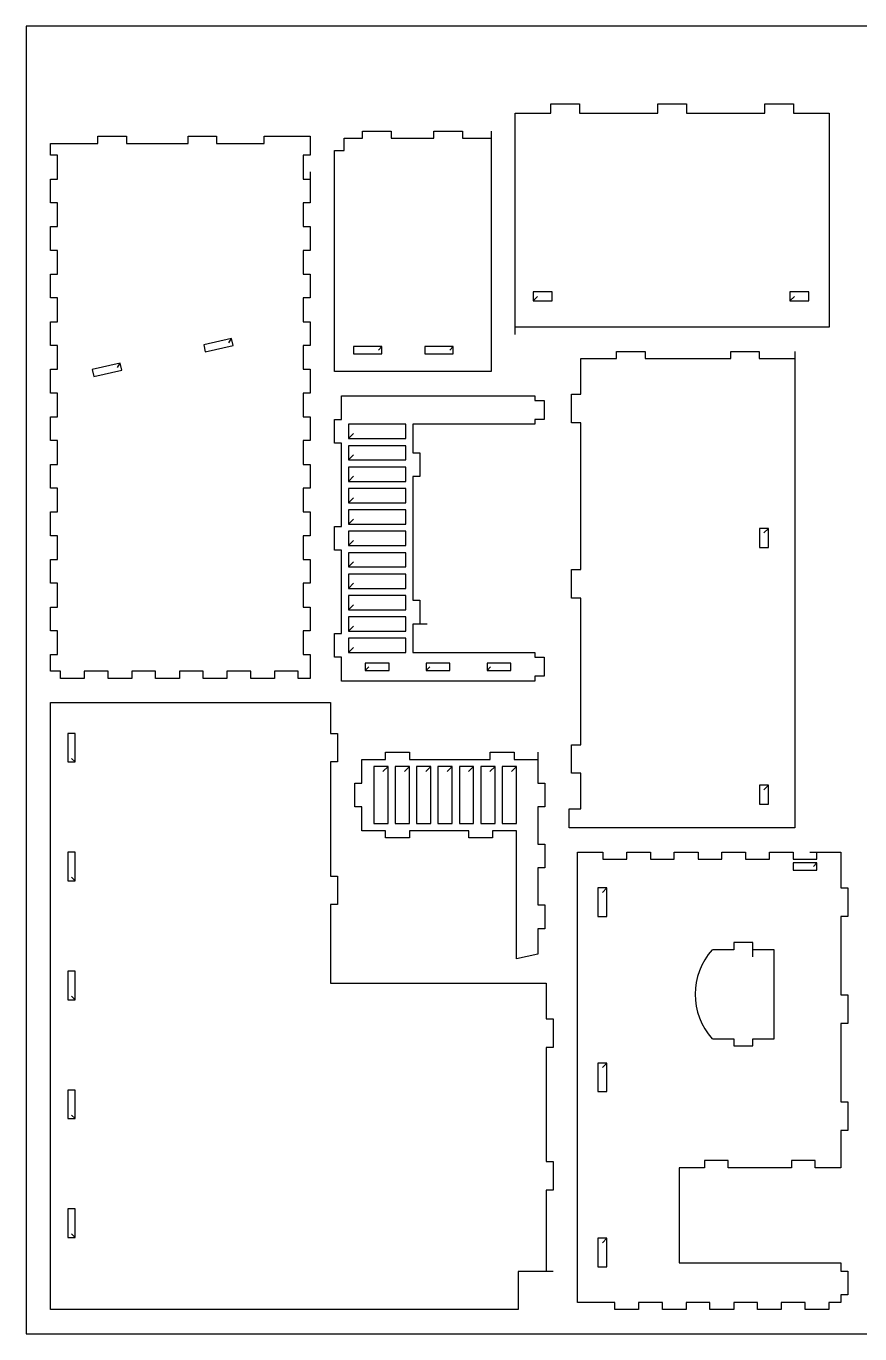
# Model space of a CAD drawing. Extents: x 0 to 800, y 0 to 550.
# Drawn here: x 0 to 351, y 0 to 550 of the extents above; entities that cross this region are included whole.
import ezdxf

# ---------------------------------------------------------------- set-up
doc = ezdxf.new("R2010")
doc.units = 0
doc.header["$MEASUREMENT"] = 0
doc.layers.add('DEFAULT', color=7, linetype='Continuous')
doc.layers.add('Layer1', color=150, linetype='Continuous')

msp = doc.modelspace()

# ---------------------------------------------------------------- linework, layer by layer
at = {"layer": 'DEFAULT'}
for p, q in [((220.69, 513.34), (220.69, 517.34)), ((220.69, 517.34), (232.69, 517.34)), ((232.69, 517.34), (232.69, 513.34)), ((265.69, 513.34), (265.69, 517.34)), ((265.69, 517.34), (277.69, 517.34)), ((277.69, 517.34), (277.69, 513.34)), ((310.69, 513.34), (310.69, 517.34)), ((310.69, 517.34), (322.69, 517.34)), ((322.69, 517.34), (322.69, 513.34)), ((205.69, 423.34), (205.69, 513.34)), ((205.69, 513.34), (220.69, 513.34)), ((232.69, 513.34), (265.69, 513.34)), ((277.69, 513.34), (310.69, 513.34)), ((322.69, 513.34), (337.69, 513.34)), ((337.69, 513.34), (337.69, 423.34)), ((10.18, 495.7), (10.18, 500.7)), ((10.18, 500.7), (30.18, 500.7)), ((30.18, 500.7), (30.18, 503.7)), ((30.18, 503.7), (42.18, 503.7)), ((42.18, 503.7), (42.18, 500.7)), ((42.18, 500.7), (68.11, 500.7)), ((68.11, 500.7), (68.11, 503.7)), ((68.11, 503.7), (80.11, 503.7)), ((80.11, 503.7), (80.11, 500.7)), ((80.11, 500.7), (100.11, 500.7)), ((100.11, 500.7), (100.11, 503.7)), ((100.11, 503.7), (119.44, 503.7)), ((119.44, 503.7), (119.44, 495.7)), ((133.69, 497.73), (133.69, 502.89)), ((133.69, 502.89), (141.51, 502.89)), ((141.51, 502.89), (141.51, 505.89)), ((141.51, 505.89), (153.51, 505.89)), ((153.51, 505.89), (153.51, 502.89)), ((153.51, 502.89), (171.51, 502.89)), ((171.51, 502.89), (171.51, 505.89)), ((171.51, 505.89), (183.51, 505.89)), ((183.51, 505.89), (183.51, 502.89)), ((183.51, 502.89), (195.51, 502.89)), ((195.51, 505.89), (195.51, 502.89)), ((195.51, 502.89), (195.51, 404.73)), ((13.18, 495.7), (10.18, 495.7)), ((13.18, 485.7), (13.18, 495.7)), ((119.44, 495.7), (116.44, 495.7)), ((116.44, 495.7), (116.44, 485.7)), ((129.62, 404.73), (129.62, 497.73)), ((129.62, 497.73), (133.69, 497.73)), ((10.18, 475.7), (10.18, 485.7)), ((10.18, 485.7), (13.18, 485.7)), ((116.44, 485.7), (119.44, 485.7)), ((119.44, 488.7), (119.44, 485.7)), ((119.44, 485.7), (119.44, 475.7)), ((13.18, 475.7), (10.18, 475.7)), ((13.18, 465.7), (13.18, 475.7)), ((119.44, 475.7), (116.44, 475.7)), ((116.44, 475.7), (116.44, 465.7)), ((10.18, 455.7), (10.18, 465.7)), ((10.18, 465.7), (13.18, 465.7)), ((116.44, 465.7), (119.44, 465.7)), ((119.44, 465.7), (119.44, 455.7)), ((13.18, 455.7), (10.18, 455.7)), ((13.18, 445.7), (13.18, 455.7)), ((119.44, 455.7), (116.44, 455.7)), ((116.44, 455.7), (116.44, 445.7)), ((10.18, 435.7), (10.18, 445.7)), ((10.18, 445.7), (13.18, 445.7)), ((116.44, 445.7), (119.44, 445.7)), ((119.44, 445.7), (119.44, 435.7)), ((13.18, 435.7), (10.18, 435.7)), ((13.18, 425.7), (13.18, 435.7)), ((119.44, 435.7), (116.44, 435.7)), ((116.44, 435.7), (116.44, 425.7)), ((221.19, 438.26), (213.19, 438.26)), ((213.19, 438.26), (213.19, 434.47)), ((215.08, 436.36), (213.19, 434.47)), ((221.19, 434.47), (221.19, 438.26)), ((329.19, 438.26), (321.19, 438.26)), ((321.19, 438.26), (321.19, 434.47)), ((323.08, 436.36), (321.19, 434.47)), ((329.19, 434.47), (329.19, 438.26)), ((213.19, 434.47), (221.19, 434.47)), ((321.19, 434.47), (329.19, 434.47)), ((10.18, 415.7), (10.18, 425.7)), ((10.18, 425.7), (13.18, 425.7)), ((116.44, 425.7), (119.44, 425.7)), ((119.44, 425.7), (119.44, 415.7)), ((86.41, 418.6), (74.7, 416.01)), ((85.27, 416.81), (86.41, 418.6)), ((87.06, 415.67), (86.41, 418.6)), ((205.69, 420.34), (205.69, 423.34)), ((337.69, 423.34), (205.69, 423.34)), ((13.18, 415.7), (10.18, 415.7)), ((13.18, 405.7), (13.18, 415.7)), ((74.7, 416.01), (75.35, 413.08)), ((75.35, 413.08), (87.06, 415.67)), ((119.44, 415.7), (116.44, 415.7)), ((116.44, 415.7), (116.44, 405.7)), ((149.62, 415.23), (137.62, 415.23)), ((137.62, 415.23), (137.62, 412.23)), ((148.12, 413.73), (149.62, 415.23)), ((149.62, 412.23), (149.62, 415.23)), ((179.62, 415.23), (167.62, 415.23)), ((167.62, 415.23), (167.62, 412.23)), ((178.12, 413.73), (179.62, 415.23)), ((179.62, 412.23), (179.62, 415.23)), ((248.34, 410.16), (248.34, 413.16)), ((248.34, 413.16), (260.34, 413.16)), ((260.34, 413.16), (260.34, 410.16)), ((296.34, 410.16), (296.34, 413.16)), ((296.34, 413.16), (308.34, 413.16)), ((308.34, 413.16), (308.34, 410.16)), ((323.34, 413.16), (323.34, 410.16)), ((39.54, 408.22), (27.82, 405.63)), ((38.4, 406.43), (39.54, 408.22)), ((40.19, 405.29), (39.54, 408.22)), ((137.62, 412.23), (149.62, 412.23)), ((167.62, 412.23), (179.62, 412.23)), ((233.34, 395.16), (233.34, 410.16)), ((233.34, 410.16), (248.34, 410.16)), ((260.34, 410.16), (296.34, 410.16)), ((308.34, 410.16), (323.34, 410.16)), ((323.34, 410.16), (323.34, 212.76)), ((10.18, 395.7), (10.18, 405.7)), ((10.18, 405.7), (13.18, 405.7)), ((27.82, 405.63), (28.47, 402.7)), ((28.47, 402.7), (40.19, 405.29)), ((116.44, 405.7), (119.44, 405.7)), ((119.44, 405.7), (119.44, 395.7)), ((195.51, 404.73), (129.62, 404.73)), ((13.18, 395.7), (10.18, 395.7)), ((13.18, 385.7), (13.18, 395.7)), ((119.44, 395.7), (116.44, 395.7)), ((116.44, 395.7), (116.44, 385.7)), ((132.62, 384.55), (132.62, 394.55)), ((132.62, 394.55), (213.87, 394.55)), ((213.87, 394.55), (213.87, 392.55)), ((213.87, 392.55), (217.87, 392.55)), ((217.87, 392.55), (217.87, 384.55)), ((229.34, 383.16), (229.34, 395.16)), ((229.34, 395.16), (233.34, 395.16)), ((10.18, 375.7), (10.18, 385.7)), ((10.18, 385.7), (13.18, 385.7)), ((116.44, 385.7), (119.44, 385.7)), ((119.44, 385.7), (119.44, 375.7)), ((129.62, 374.55), (129.62, 384.55)), ((129.62, 384.55), (132.62, 384.55)), ((159.62, 382.55), (135.62, 382.55)), ((135.62, 382.55), (135.62, 376.55)), ((159.62, 376.55), (159.62, 382.55)), ((213.87, 382.55), (162.62, 382.55)), ((162.62, 382.55), (162.62, 370.55)), ((217.87, 384.55), (213.87, 384.55)), ((213.87, 384.55), (213.87, 382.55)), ((233.34, 383.16), (229.34, 383.16)), ((233.34, 321.46), (233.34, 383.16)), ((13.18, 375.7), (10.18, 375.7)), ((13.18, 365.7), (13.18, 375.7)), ((119.44, 375.7), (116.44, 375.7)), ((116.44, 375.7), (116.44, 365.7)), ((132.62, 374.55), (129.62, 374.55)), ((132.62, 339.55), (132.62, 374.55)), ((137.74, 378.67), (135.62, 376.55)), ((135.62, 376.55), (159.62, 376.55)), ((159.62, 373.55), (135.62, 373.55)), ((135.62, 373.55), (135.62, 367.55)), ((137.74, 369.67), (135.62, 367.55)), ((159.62, 367.55), (159.62, 373.55)), ((162.62, 370.55), (165.62, 370.55)), ((165.62, 370.55), (165.62, 360.55)), ((10.18, 355.7), (10.18, 365.7)), ((10.18, 365.7), (13.18, 365.7)), ((116.44, 365.7), (119.44, 365.7)), ((119.44, 365.7), (119.44, 355.7)), ((135.62, 367.55), (159.62, 367.55)), ((159.62, 364.55), (135.62, 364.55)), ((135.62, 364.55), (135.62, 358.55)), ((159.62, 358.55), (159.62, 364.55)), ((137.74, 360.67), (135.62, 358.55)), ((135.62, 358.55), (159.62, 358.55)), ((165.62, 360.55), (162.62, 360.55)), ((162.62, 360.55), (162.62, 308.55)), ((13.18, 355.7), (10.18, 355.7)), ((13.18, 345.7), (13.18, 355.7)), ((119.44, 355.7), (116.44, 355.7)), ((116.44, 355.7), (116.44, 345.7)), ((159.62, 355.55), (135.62, 355.55)), ((135.62, 355.55), (135.62, 349.55)), ((159.62, 349.55), (159.62, 355.55)), ((137.74, 351.67), (135.62, 349.55)), ((135.62, 349.55), (159.62, 349.55)), ((159.62, 346.55), (135.62, 346.55)), ((135.62, 346.55), (135.62, 340.55)), ((159.62, 340.55), (159.62, 346.55)), ((10.18, 335.7), (10.18, 345.7)), ((10.18, 345.7), (13.18, 345.7)), ((116.44, 345.7), (119.44, 345.7)), ((119.44, 345.7), (119.44, 335.7)), ((137.74, 342.67), (135.62, 340.55)), ((13.18, 335.7), (10.18, 335.7)), ((13.18, 325.7), (13.18, 335.7)), ((119.44, 335.7), (116.44, 335.7)), ((116.44, 335.7), (116.44, 325.7)), ((129.62, 329.55), (129.62, 339.55)), ((129.62, 339.55), (132.62, 339.55)), ((135.62, 340.55), (159.62, 340.55)), ((159.62, 337.55), (135.62, 337.55)), ((135.62, 337.55), (135.62, 331.55)), ((159.62, 331.55), (159.62, 337.55)), ((312.2, 338.76), (308.41, 338.76)), ((308.41, 338.76), (308.41, 330.76)), ((310.31, 336.86), (312.2, 338.76)), ((312.2, 330.76), (312.2, 338.76)), ((137.74, 333.67), (135.62, 331.55)), ((135.62, 331.55), (159.62, 331.55)), ((308.41, 330.76), (312.2, 330.76)), ((10.18, 315.7), (10.18, 325.7)), ((10.18, 325.7), (13.18, 325.7)), ((116.44, 325.7), (119.44, 325.7)), ((119.44, 325.7), (119.44, 315.7)), ((132.62, 329.55), (129.62, 329.55)), ((132.62, 294.55), (132.62, 329.55)), ((159.62, 328.55), (135.62, 328.55)), ((135.62, 328.55), (135.62, 322.55)), ((137.74, 324.67), (135.62, 322.55)), ((159.62, 322.55), (159.62, 328.55)), ((135.62, 322.55), (159.62, 322.55)), ((159.62, 319.55), (135.62, 319.55)), ((135.62, 319.55), (135.62, 313.55)), ((159.62, 313.55), (159.62, 319.55)), ((229.34, 309.46), (229.34, 321.46)), ((229.34, 321.46), (233.34, 321.46)), ((13.18, 315.7), (10.18, 315.7)), ((13.18, 305.7), (13.18, 315.7)), ((119.44, 315.7), (116.44, 315.7)), ((116.44, 315.7), (116.44, 305.7)), ((137.74, 315.67), (135.62, 313.55)), ((135.62, 313.55), (159.62, 313.55)), ((159.62, 310.55), (135.62, 310.55)), ((135.62, 310.55), (135.62, 304.55)), ((159.62, 304.55), (159.62, 310.55)), ((162.62, 308.55), (165.62, 308.55)), ((165.62, 308.55), (165.62, 298.55)), ((233.34, 309.46), (229.34, 309.46)), ((233.34, 247.76), (233.34, 309.46)), ((10.18, 295.7), (10.18, 305.7)), ((10.18, 305.7), (13.18, 305.7)), ((116.44, 305.7), (119.44, 305.7)), ((119.44, 305.7), (119.44, 295.7)), ((137.74, 306.67), (135.62, 304.55)), ((135.62, 304.55), (159.62, 304.55)), ((159.62, 301.55), (135.62, 301.55)), ((135.62, 301.55), (135.62, 295.55)), ((137.74, 297.67), (135.62, 295.55)), ((159.62, 295.55), (159.62, 301.55)), ((165.62, 298.55), (162.62, 298.55)), ((162.62, 298.55), (162.62, 286.55)), ((168.62, 298.55), (165.62, 298.55)), ((13.18, 295.7), (10.18, 295.7)), ((13.18, 285.7), (13.18, 295.7)), ((119.44, 295.7), (116.44, 295.7)), ((116.44, 295.7), (116.44, 285.7)), ((129.62, 284.55), (129.62, 294.55)), ((129.62, 294.55), (132.62, 294.55)), ((135.62, 295.55), (159.62, 295.55)), ((159.62, 292.55), (135.62, 292.55)), ((135.62, 292.55), (135.62, 286.55)), ((159.62, 286.55), (159.62, 292.55)), ((137.74, 288.67), (135.62, 286.55)), ((135.62, 286.55), (159.62, 286.55)), ((162.62, 286.55), (213.87, 286.55)), ((213.87, 286.55), (213.87, 284.55)), ((10.18, 278.7), (10.18, 285.7)), ((10.18, 285.7), (13.18, 285.7)), ((116.44, 285.7), (119.44, 285.7)), ((119.44, 285.7), (119.44, 275.7)), ((132.62, 284.55), (129.62, 284.55)), ((132.62, 274.55), (132.62, 284.55)), ((152.62, 282.05), (142.62, 282.05)), ((142.62, 282.05), (142.62, 279.05)), ((144.12, 280.55), (142.62, 279.05)), ((152.62, 279.05), (152.62, 282.05)), ((178.22, 282.05), (168.22, 282.05)), ((168.22, 282.05), (168.22, 279.05)), ((169.72, 280.55), (168.22, 279.05)), ((178.22, 279.05), (178.22, 282.05)), ((203.82, 282.05), (193.82, 282.05)), ((193.82, 282.05), (193.82, 279.05)), ((195.32, 280.55), (193.82, 279.05)), ((203.82, 279.05), (203.82, 282.05)), ((213.87, 284.55), (217.87, 284.55)), ((217.87, 284.55), (217.87, 276.55)), ((14.44, 278.7), (10.18, 278.7)), ((14.44, 275.7), (14.44, 278.7)), ((24.44, 275.7), (14.44, 275.7)), ((34.44, 278.7), (24.44, 278.7)), ((24.44, 278.7), (24.44, 275.7)), ((34.44, 275.7), (34.44, 278.7)), ((44.44, 275.7), (34.44, 275.7)), ((54.44, 278.7), (44.44, 278.7)), ((44.44, 278.7), (44.44, 275.7)), ((54.44, 275.7), (54.44, 278.7)), ((64.44, 275.7), (54.44, 275.7)), ((74.44, 278.7), (64.44, 278.7)), ((64.44, 278.7), (64.44, 275.7)), ((74.44, 275.7), (74.44, 278.7)), ((84.44, 275.7), (74.44, 275.7)), ((94.44, 278.7), (84.44, 278.7)), ((84.44, 278.7), (84.44, 275.7)), ((94.44, 275.7), (94.44, 278.7)), ((104.44, 275.7), (94.44, 275.7)), ((114.44, 278.7), (104.44, 278.7)), ((104.44, 278.7), (104.44, 275.7)), ((114.44, 275.7), (114.44, 278.7)), ((119.44, 275.7), (114.44, 275.7)), ((142.62, 279.05), (152.62, 279.05)), ((168.22, 279.05), (178.22, 279.05)), ((193.82, 279.05), (203.82, 279.05)), ((217.87, 276.55), (213.87, 276.55)), ((213.87, 276.55), (213.87, 274.55)), ((213.87, 274.55), (132.62, 274.55)), ((10.18, 10.18), (10.18, 265.52)), ((10.18, 265.52), (128.01, 265.52)), ((128.01, 265.52), (128.01, 252.52)), ((20.59, 252.52), (17.59, 252.52)), ((17.59, 252.52), (17.59, 240.52)), ((20.59, 240.52), (20.59, 252.52)), ((128.01, 252.52), (131.01, 252.52)), ((131.01, 252.52), (131.01, 240.52)), ((229.34, 235.76), (229.34, 247.76)), ((229.34, 247.76), (233.34, 247.76)), ((19.09, 242.02), (20.59, 240.52)), ((151.19, 241.59), (151.19, 244.59)), ((151.19, 244.59), (161.19, 244.59)), ((161.19, 244.59), (161.19, 241.59)), ((195.19, 241.59), (195.19, 244.59)), ((195.19, 244.59), (205.19, 244.59)), ((205.19, 244.59), (205.19, 241.59)), ((215.19, 244.59), (215.19, 241.59)), ((17.59, 240.52), (20.59, 240.52)), ((131.01, 240.52), (128.01, 240.52)), ((128.01, 240.52), (128.01, 192.52)), ((141.19, 231.59), (141.19, 241.59)), ((141.19, 241.59), (151.19, 241.59)), ((152.19, 238.59), (146.19, 238.59)), ((146.19, 238.59), (146.19, 214.59)), ((150.07, 236.46), (152.19, 238.59)), ((152.19, 214.59), (152.19, 238.59)), ((161.19, 238.59), (155.19, 238.59)), ((155.19, 238.59), (155.19, 214.59)), ((159.07, 236.46), (161.19, 238.59)), ((161.19, 241.59), (195.19, 241.59)), ((161.19, 214.59), (161.19, 238.59)), ((170.19, 238.59), (164.19, 238.59)), ((164.19, 238.59), (164.19, 214.59)), ((168.07, 236.46), (170.19, 238.59)), ((170.19, 214.59), (170.19, 238.59)), ((179.19, 238.59), (173.19, 238.59)), ((173.19, 238.59), (173.19, 214.59)), ((177.07, 236.46), (179.19, 238.59)), ((179.19, 214.59), (179.19, 238.59)), ((188.19, 238.59), (182.19, 238.59)), ((182.19, 238.59), (182.19, 214.59)), ((186.07, 236.46), (188.19, 238.59)), ((188.19, 214.59), (188.19, 238.59)), ((197.19, 238.59), (191.19, 238.59)), ((191.19, 238.59), (191.19, 214.59)), ((195.07, 236.46), (197.19, 238.59)), ((197.19, 214.59), (197.19, 238.59)), ((206.19, 238.59), (200.19, 238.59)), ((200.19, 238.59), (200.19, 214.59)), ((204.07, 236.46), (206.19, 238.59)), ((205.19, 241.59), (215.19, 241.59)), ((206.19, 214.59), (206.19, 238.59)), ((215.19, 241.59), (215.19, 231.59)), ((138.19, 221.59), (138.19, 231.59)), ((138.19, 231.59), (141.19, 231.59)), ((215.19, 231.59), (218.19, 231.59)), ((218.19, 231.59), (218.19, 221.59)), ((233.34, 235.76), (229.34, 235.76)), ((233.34, 220.76), (233.34, 235.76)), ((312.2, 230.76), (308.41, 230.76)), ((308.41, 230.76), (308.41, 222.76)), ((310.31, 228.86), (312.2, 230.76)), ((312.2, 222.76), (312.2, 230.76)), ((141.19, 221.59), (138.19, 221.59)), ((141.19, 211.59), (141.19, 221.59)), ((218.19, 221.59), (215.19, 221.59)), ((215.19, 221.59), (215.19, 205.99)), ((228.34, 212.76), (228.34, 220.76)), ((228.34, 220.76), (233.34, 220.76)), ((308.41, 222.76), (312.2, 222.76)), ((146.19, 214.59), (152.19, 214.59)), ((155.19, 214.59), (161.19, 214.59)), ((164.19, 214.59), (170.19, 214.59)), ((173.19, 214.59), (179.19, 214.59)), ((182.19, 214.59), (188.19, 214.59)), ((191.19, 214.59), (197.19, 214.59)), ((200.19, 214.59), (206.19, 214.59)), ((151.19, 211.59), (141.19, 211.59)), ((151.19, 208.59), (151.19, 211.59)), ((186.19, 211.59), (161.19, 211.59)), ((161.19, 211.59), (161.19, 208.59)), ((186.19, 208.59), (186.19, 211.59)), ((206.19, 211.59), (196.19, 211.59)), ((196.19, 211.59), (196.19, 208.59)), ((206.19, 157.66), (206.19, 211.59)), ((323.34, 212.76), (228.34, 212.76)), ((161.19, 208.59), (151.19, 208.59)), ((196.19, 208.59), (186.19, 208.59)), ((215.19, 205.99), (218.19, 205.99)), ((218.19, 205.99), (218.19, 195.99)), ((20.59, 202.52), (17.59, 202.52)), ((17.59, 202.52), (17.59, 190.52)), ((20.59, 190.52), (20.59, 202.52)), ((231.86, 13.18), (231.86, 202.58)), ((231.86, 202.58), (242.59, 202.58)), ((242.59, 202.58), (242.59, 199.58)), ((242.59, 199.58), (252.59, 199.58)), ((252.59, 199.58), (252.59, 202.58)), ((252.59, 202.58), (262.59, 202.58)), ((262.59, 202.58), (262.59, 199.58)), ((262.59, 199.58), (272.59, 199.58)), ((272.59, 199.58), (272.59, 202.58)), ((272.59, 202.58), (282.59, 202.58)), ((282.59, 202.58), (282.59, 199.58)), ((282.59, 199.58), (292.59, 199.58)), ((292.59, 199.58), (292.59, 202.58)), ((292.59, 202.58), (302.59, 202.58)), ((302.59, 202.58), (302.59, 199.58)), ((302.59, 199.58), (312.59, 199.58)), ((312.59, 199.58), (312.59, 202.58)), ((312.59, 202.58), (322.59, 202.58)), ((322.59, 202.58), (322.59, 199.58)), ((322.59, 199.58), (332.59, 199.58)), ((332.59, 198.08), (322.59, 198.08)), ((322.59, 198.08), (322.59, 195.08)), ((329.59, 202.58), (332.59, 202.58)), ((331.09, 196.58), (332.59, 198.08)), ((332.59, 202.58), (342.59, 202.58)), ((332.59, 199.58), (332.59, 202.58)), ((332.59, 195.08), (332.59, 198.08)), ((342.59, 202.58), (342.59, 187.58)), ((128.01, 192.52), (131.01, 192.52)), ((131.01, 192.52), (131.01, 180.52)), ((218.19, 195.99), (215.19, 195.99)), ((215.19, 195.99), (215.19, 180.39)), ((322.59, 195.08), (332.59, 195.08)), ((17.59, 190.52), (20.59, 190.52)), ((19.09, 192.02), (20.59, 190.52)), ((244.27, 187.58), (240.48, 187.58)), ((240.48, 187.58), (240.48, 175.58)), ((242.38, 185.68), (244.27, 187.58)), ((244.27, 175.58), (244.27, 187.58)), ((342.59, 187.58), (345.59, 187.58)), ((345.59, 187.58), (345.59, 175.58)), ((131.01, 180.52), (128.01, 180.52)), ((128.01, 180.52), (128.01, 147.49)), ((215.19, 180.39), (218.19, 180.39)), ((218.19, 180.39), (218.19, 170.39)), ((240.48, 175.58), (244.27, 175.58)), ((345.59, 175.58), (342.59, 175.58)), ((342.59, 175.58), (342.59, 142.58)), ((218.19, 170.39), (215.19, 170.39)), ((215.19, 170.39), (215.19, 159.66)), ((215.19, 159.66), (206.19, 157.66)), ((297.59, 161.58), (288.59, 161.58)), ((305.59, 164.58), (297.59, 164.58)), ((297.59, 164.58), (297.59, 161.58)), ((305.59, 161.58), (305.59, 164.58)), ((305.59, 158.58), (305.59, 161.58)), ((314.59, 161.58), (305.59, 161.58)), ((314.59, 124.08), (314.59, 161.58)), ((20.59, 152.52), (17.59, 152.52)), ((17.59, 152.52), (17.59, 140.52)), ((20.59, 140.52), (20.59, 152.52)), ((128.01, 147.49), (218.68, 147.49)), ((218.68, 147.49), (218.68, 132.49)), ((17.59, 140.52), (20.59, 140.52)), ((19.09, 142.02), (20.59, 140.52)), ((342.59, 142.58), (345.59, 142.58)), ((345.59, 142.58), (345.59, 130.58)), ((218.68, 132.49), (221.68, 132.49)), ((221.68, 132.49), (221.68, 120.49)), ((345.59, 130.58), (342.59, 130.58)), ((342.59, 130.58), (342.59, 97.58)), ((288.59, 124.08), (297.59, 124.08)), ((297.59, 124.08), (297.59, 121.08)), ((297.59, 121.08), (305.59, 121.08)), ((305.59, 121.08), (305.59, 124.08)), ((305.59, 124.08), (314.59, 124.08)), ((221.68, 120.49), (218.68, 120.49)), ((218.68, 120.49), (218.68, 72.49)), ((244.27, 113.88), (240.48, 113.88)), ((240.48, 113.88), (240.48, 101.88)), ((242.38, 111.98), (244.27, 113.88)), ((244.27, 101.88), (244.27, 113.88)), ((20.59, 102.52), (17.59, 102.52)), ((17.59, 102.52), (17.59, 90.52)), ((20.59, 90.52), (20.59, 102.52)), ((240.48, 101.88), (244.27, 101.88)), ((342.59, 97.58), (345.59, 97.58)), ((345.59, 97.58), (345.59, 85.58)), ((17.59, 90.52), (20.59, 90.52)), ((19.09, 92.02), (20.59, 90.52)), ((345.59, 85.58), (342.59, 85.58)), ((342.59, 85.58), (342.59, 69.88)), ((218.68, 72.49), (221.68, 72.49)), ((221.68, 72.49), (221.68, 60.49)), ((295.29, 72.88), (285.29, 72.88)), ((285.29, 72.88), (285.29, 69.88)), ((295.29, 69.88), (295.29, 72.88)), ((331.89, 72.88), (321.89, 72.88)), ((321.89, 72.88), (321.89, 69.88)), ((331.89, 69.88), (331.89, 72.88)), ((285.29, 69.88), (274.59, 69.88)), ((274.59, 69.88), (274.59, 29.88)), ((321.89, 69.88), (295.29, 69.88)), ((342.59, 69.88), (331.89, 69.88)), ((221.68, 60.49), (218.68, 60.49)), ((218.68, 60.49), (218.68, 26.24)), ((20.59, 52.52), (17.59, 52.52)), ((17.59, 52.52), (17.59, 40.52)), ((20.59, 40.52), (20.59, 52.52)), ((17.59, 40.52), (20.59, 40.52)), ((19.09, 42.02), (20.59, 40.52)), ((244.27, 40.18), (240.48, 40.18)), ((240.48, 40.18), (240.48, 28.18)), ((242.38, 38.28), (244.27, 40.18)), ((244.27, 28.18), (244.27, 40.18)), ((240.48, 28.18), (244.27, 28.18)), ((274.59, 29.88), (342.59, 29.88)), ((342.59, 29.88), (342.59, 26.38)), ((218.68, 26.24), (206.99, 26.24)), ((206.99, 26.24), (206.99, 10.18)), ((221.68, 26.24), (218.68, 26.24)), ((342.59, 26.38), (345.59, 26.38)), ((345.59, 26.38), (345.59, 16.38)), ((247.59, 13.18), (231.86, 13.18)), ((247.59, 10.18), (247.59, 13.18)), ((267.59, 13.18), (257.59, 13.18)), ((257.59, 13.18), (257.59, 10.18)), ((267.59, 10.18), (267.59, 13.18)), ((287.59, 13.18), (277.59, 13.18)), ((277.59, 13.18), (277.59, 10.18)), ((287.59, 10.18), (287.59, 13.18)), ((307.59, 13.18), (297.59, 13.18)), ((297.59, 13.18), (297.59, 10.18)), ((307.59, 10.18), (307.59, 13.18)), ((327.59, 13.18), (317.59, 13.18)), ((317.59, 13.18), (317.59, 10.18)), ((327.59, 10.18), (327.59, 13.18)), ((342.59, 13.18), (337.59, 13.18)), ((337.59, 13.18), (337.59, 10.18)), ((345.59, 16.38), (342.59, 16.38)), ((342.59, 16.38), (342.59, 13.18)), ((206.99, 10.18), (10.18, 10.18)), ((257.59, 10.18), (247.59, 10.18)), ((277.59, 10.18), (267.59, 10.18)), ((297.59, 10.18), (287.59, 10.18)), ((317.59, 10.18), (307.59, 10.18)), ((337.59, 10.18), (327.59, 10.18))]:
    msp.add_line(p, q, dxfattribs=at)
msp.add_arc((309.38, 142.83), 28, 137.9605, 222.0395, dxfattribs=at)
at = {"layer": 'Layer1'}
msp.add_lwpolyline([(0, 0), (800, 0), (800, 550), (0, 550)], close=True, dxfattribs=at)

doc.saveas('drawing.dxf')
